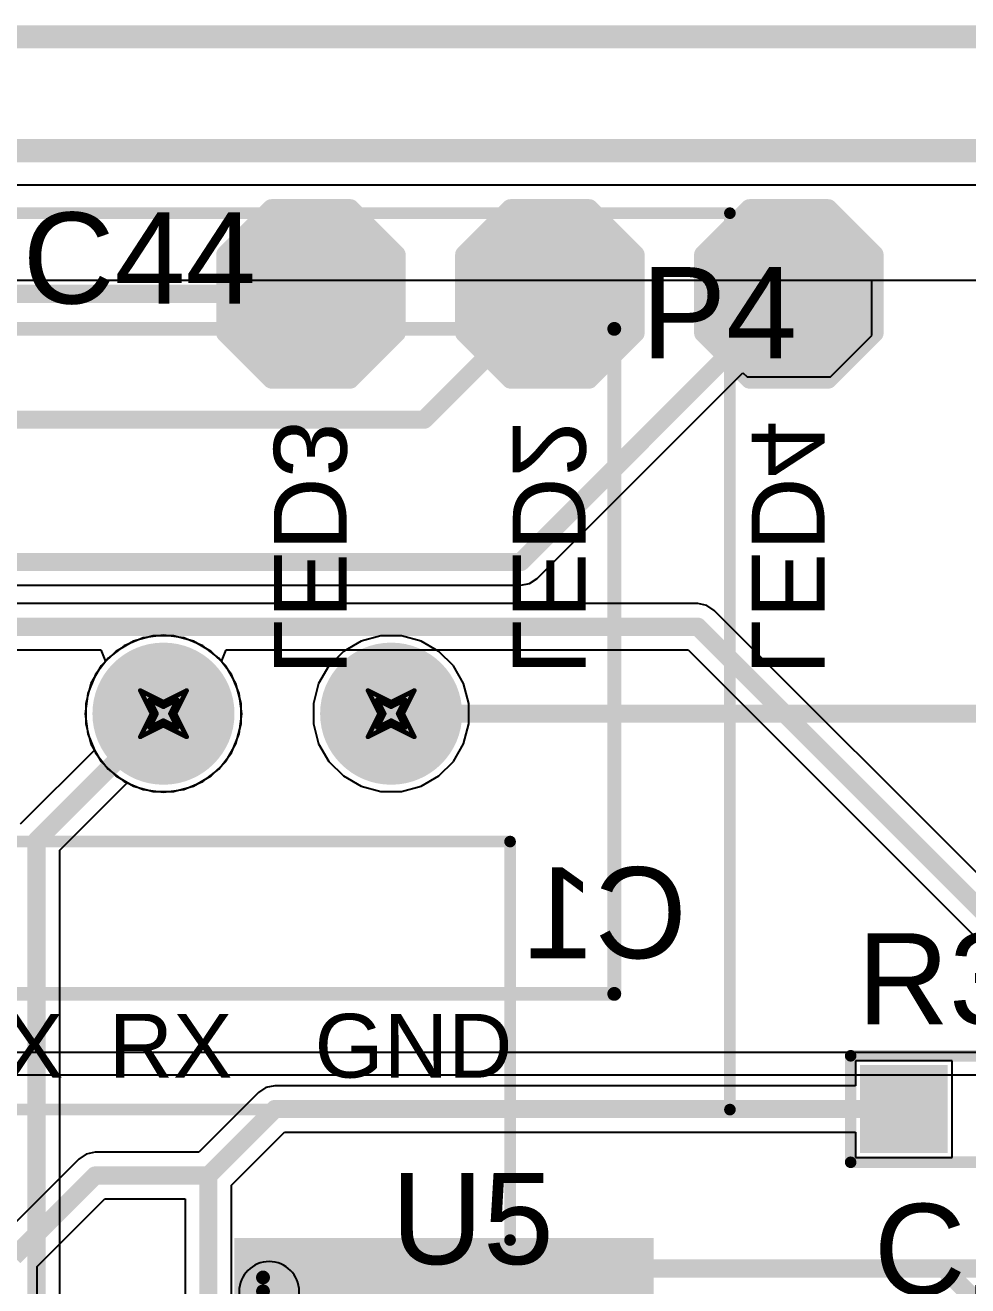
# Model space of a CAD drawing. Header units: inches. Extents: x -3 to 423, y -3 to 110.
# Drawn here: x 39.34 to 49.69, y 66.96 to 80.8 of the extents above; entities that cross this region are included whole.
import ezdxf

# ---------------------------------------------------------------- set-up
doc = ezdxf.new("R2010")
doc.units = ezdxf.units.IN
for name, color, linetype in [('Board Outline', 56, 'Continuous'), ('Bottom Layer', 5, 'Continuous'), ('Bottom Overlay', 54, 'Continuous'), ('Bottom Paste', 16, 'Continuous'), ('Bottom Solder', 6, 'Continuous'), ('Drill Drawing', 1, 'Continuous'), ('Mechanical 1', 6, 'Continuous'), ('Mechanical 13', 56, 'Continuous'), ('Mechanical 15', 56, 'Continuous'), ('Mechanical 3', 76, 'Continuous'), ('Mid Layer', 16, 'Continuous'), ('Mid Layer 2', 76, 'Continuous'), ('Pad Holes', 156, 'Continuous'), ('Top Layer', 1, 'Continuous'), ('Top Overlay', 2, 'Continuous'), ('Top Paste', 8, 'Continuous'), ('Top Solder', 216, 'Continuous')]:
    doc.layers.add(name, color=color, linetype=linetype)
doc.styles.add('Arial', font='', dxfattribs={"height": 0.2})
doc.styles.get('Arial').set_extended_font_data('Arial')

# ---------------------------------------------------------------- blocks, each defined once
blk = doc.blocks.new('T__________B_20')
at = {"layer": 'Bottom Layer'}
blk.add_hatch(color=5, dxfattribs=at).paths.add_polyline_path([(0.381, 0.762), (-0.381, 0.762), (-0.762, 0.381), (-0.762, -0.381), (-0.381, -0.762), (0.381, -0.762), (0.762, -0.381), (0.762, 0.381)])
at = {"layer": 'Bottom Paste'}
blk.add_hatch(color=16, dxfattribs=at).paths.add_polyline_path([(0.381, 0.762), (-0.381, 0.762), (-0.762, 0.381), (-0.762, -0.381), (-0.381, -0.762), (0.381, -0.762), (0.762, -0.381), (0.762, 0.381)])
at = {"layer": 'Bottom Solder'}
blk.add_hatch(color=6, dxfattribs=at).paths.add_polyline_path([(0.432, 0.864), (-0.432, 0.864), (-0.864, 0.432), (-0.864, -0.432), (-0.432, -0.864), (0.432, -0.864), (0.864, -0.432), (0.864, 0.432)])
at = {"layer": 'Bottom Overlay'}
for points in [[(-0.432, 0.94, 0.2, 0.2, 0), (-0.94, 0.432, 0.2, 0.2, 0)], [(-0.432, 0.94, 0.2, 0.2, 0), (0.432, 0.94, 0.2, 0.2, 0)], [(0.432, 0.94, 0.2, 0.2, 0), (0.94, 0.432, 0.2, 0.2, 0)], [(-0.94, 0.432, 0.2, 0.2, 0), (-0.94, -0.432, 0.2, 0.2, 0)], [(0.94, 0.432, 0.2, 0.2, 0), (0.94, -0.432, 0.2, 0.2, 0)], [(-0.94, -0.432, 0.2, 0.2, 0), (-0.432, -0.94, 0.2, 0.2, 0)], [(0.94, -0.432, 0.2, 0.2, 0), (0.432, -0.94, 0.2, 0.2, 0)], [(-0.432, -0.94, 0.2, 0.2, 0), (0.432, -0.94, 0.2, 0.2, 0)]]:
    blk.add_lwpolyline(points, format="xyseb", dxfattribs=at)
for points in [[(-0.482, 0.94, 0.1, 0.1, 1), (-0.382, 0.94, 0.1, 0.1, 1)], [(-0.482, 0.94, 0.1, 0.1, 1), (-0.382, 0.94, 0.1, 0.1, 1)], [(0.382, 0.94, 0.1, 0.1, 1), (0.482, 0.94, 0.1, 0.1, 1)], [(0.382, 0.94, 0.1, 0.1, 1), (0.482, 0.94, 0.1, 0.1, 1)], [(-0.99, 0.432, 0.1, 0.1, 1), (-0.89, 0.432, 0.1, 0.1, 1)], [(-0.99, 0.432, 0.1, 0.1, 1), (-0.89, 0.432, 0.1, 0.1, 1)], [(0.89, 0.432, 0.1, 0.1, 1), (0.99, 0.432, 0.1, 0.1, 1)], [(0.89, 0.432, 0.1, 0.1, 1), (0.99, 0.432, 0.1, 0.1, 1)], [(-0.99, -0.432, 0.1, 0.1, 1), (-0.89, -0.432, 0.1, 0.1, 1)], [(-0.99, -0.432, 0.1, 0.1, 1), (-0.89, -0.432, 0.1, 0.1, 1)], [(0.89, -0.432, 0.1, 0.1, 1), (0.99, -0.432, 0.1, 0.1, 1)], [(0.89, -0.432, 0.1, 0.1, 1), (0.99, -0.432, 0.1, 0.1, 1)], [(-0.482, -0.94, 0.1, 0.1, 1), (-0.382, -0.94, 0.1, 0.1, 1)], [(-0.482, -0.94, 0.1, 0.1, 1), (-0.382, -0.94, 0.1, 0.1, 1)], [(0.382, -0.94, 0.1, 0.1, 1), (0.482, -0.94, 0.1, 0.1, 1)], [(0.382, -0.94, 0.1, 0.1, 1), (0.482, -0.94, 0.1, 0.1, 1)]]:
    blk.add_lwpolyline(points, format="xyseb", close=True, dxfattribs=at)
blk = doc.blocks.new('T__________B_21')
at = {"layer": 'Bottom Layer'}
blk.add_hatch(color=5, dxfattribs=at).paths.add_polyline_path([(0.381, 0.762), (-0.381, 0.762), (-0.762, 0.381), (-0.762, -0.381), (-0.381, -0.762), (0.381, -0.762), (0.762, -0.381), (0.762, 0.381)])
at = {"layer": 'Bottom Paste'}
blk.add_hatch(color=16, dxfattribs=at).paths.add_polyline_path([(0.381, 0.762), (-0.381, 0.762), (-0.762, 0.381), (-0.762, -0.381), (-0.381, -0.762), (0.381, -0.762), (0.762, -0.381), (0.762, 0.381)])
at = {"layer": 'Bottom Solder'}
blk.add_hatch(color=6, dxfattribs=at).paths.add_polyline_path([(0.432, 0.864), (-0.432, 0.864), (-0.864, 0.432), (-0.864, -0.432), (-0.432, -0.864), (0.432, -0.864), (0.864, -0.432), (0.864, 0.432)])
at = {"layer": 'Bottom Overlay'}
for points in [[(-0.432, 0.94, 0.2, 0.2, 0), (-0.94, 0.432, 0.2, 0.2, 0)], [(-0.432, 0.94, 0.2, 0.2, 0), (0.432, 0.94, 0.2, 0.2, 0)], [(0.432, 0.94, 0.2, 0.2, 0), (0.94, 0.432, 0.2, 0.2, 0)], [(-0.94, 0.432, 0.2, 0.2, 0), (-0.94, -0.432, 0.2, 0.2, 0)], [(0.94, 0.432, 0.2, 0.2, 0), (0.94, -0.432, 0.2, 0.2, 0)], [(-0.94, -0.432, 0.2, 0.2, 0), (-0.432, -0.94, 0.2, 0.2, 0)], [(0.94, -0.432, 0.2, 0.2, 0), (0.432, -0.94, 0.2, 0.2, 0)], [(-0.432, -0.94, 0.2, 0.2, 0), (0.432, -0.94, 0.2, 0.2, 0)]]:
    blk.add_lwpolyline(points, format="xyseb", dxfattribs=at)
for points in [[(-0.482, 0.94, 0.1, 0.1, 1), (-0.382, 0.94, 0.1, 0.1, 1)], [(-0.482, 0.94, 0.1, 0.1, 1), (-0.382, 0.94, 0.1, 0.1, 1)], [(0.382, 0.94, 0.1, 0.1, 1), (0.482, 0.94, 0.1, 0.1, 1)], [(0.382, 0.94, 0.1, 0.1, 1), (0.482, 0.94, 0.1, 0.1, 1)], [(-0.99, 0.432, 0.1, 0.1, 1), (-0.89, 0.432, 0.1, 0.1, 1)], [(-0.99, 0.432, 0.1, 0.1, 1), (-0.89, 0.432, 0.1, 0.1, 1)], [(0.89, 0.432, 0.1, 0.1, 1), (0.99, 0.432, 0.1, 0.1, 1)], [(0.89, 0.432, 0.1, 0.1, 1), (0.99, 0.432, 0.1, 0.1, 1)], [(-0.99, -0.432, 0.1, 0.1, 1), (-0.89, -0.432, 0.1, 0.1, 1)], [(-0.99, -0.432, 0.1, 0.1, 1), (-0.89, -0.432, 0.1, 0.1, 1)], [(0.89, -0.432, 0.1, 0.1, 1), (0.99, -0.432, 0.1, 0.1, 1)], [(0.89, -0.432, 0.1, 0.1, 1), (0.99, -0.432, 0.1, 0.1, 1)], [(-0.482, -0.94, 0.1, 0.1, 1), (-0.382, -0.94, 0.1, 0.1, 1)], [(-0.482, -0.94, 0.1, 0.1, 1), (-0.382, -0.94, 0.1, 0.1, 1)], [(0.382, -0.94, 0.1, 0.1, 1), (0.482, -0.94, 0.1, 0.1, 1)], [(0.382, -0.94, 0.1, 0.1, 1), (0.482, -0.94, 0.1, 0.1, 1)]]:
    blk.add_lwpolyline(points, format="xyseb", close=True, dxfattribs=at)
blk = doc.blocks.new('T__________B_22')
at = {"layer": 'Bottom Layer'}
blk.add_hatch(color=5, dxfattribs=at).paths.add_polyline_path([(0.381, 0.762), (-0.381, 0.762), (-0.762, 0.381), (-0.762, -0.381), (-0.381, -0.762), (0.381, -0.762), (0.762, -0.381), (0.762, 0.381)])
at = {"layer": 'Bottom Paste'}
blk.add_hatch(color=16, dxfattribs=at).paths.add_polyline_path([(0.381, 0.762), (-0.381, 0.762), (-0.762, 0.381), (-0.762, -0.381), (-0.381, -0.762), (0.381, -0.762), (0.762, -0.381), (0.762, 0.381)])
at = {"layer": 'Bottom Solder'}
blk.add_hatch(color=6, dxfattribs=at).paths.add_polyline_path([(0.432, 0.864), (-0.432, 0.864), (-0.864, 0.432), (-0.864, -0.432), (-0.432, -0.864), (0.432, -0.864), (0.864, -0.432), (0.864, 0.432)])
at = {"layer": 'Bottom Overlay'}
for points in [[(-0.432, 0.94, 0.2, 0.2, 0), (-0.94, 0.432, 0.2, 0.2, 0)], [(-0.432, 0.94, 0.2, 0.2, 0), (0.432, 0.94, 0.2, 0.2, 0)], [(0.432, 0.94, 0.2, 0.2, 0), (0.94, 0.432, 0.2, 0.2, 0)], [(-0.94, 0.432, 0.2, 0.2, 0), (-0.94, -0.432, 0.2, 0.2, 0)], [(0.94, 0.432, 0.2, 0.2, 0), (0.94, -0.432, 0.2, 0.2, 0)], [(-0.94, -0.432, 0.2, 0.2, 0), (-0.432, -0.94, 0.2, 0.2, 0)], [(0.94, -0.432, 0.2, 0.2, 0), (0.432, -0.94, 0.2, 0.2, 0)], [(-0.432, -0.94, 0.2, 0.2, 0), (0.432, -0.94, 0.2, 0.2, 0)]]:
    blk.add_lwpolyline(points, format="xyseb", dxfattribs=at)
for points in [[(-0.482, 0.94, 0.1, 0.1, 1), (-0.382, 0.94, 0.1, 0.1, 1)], [(-0.482, 0.94, 0.1, 0.1, 1), (-0.382, 0.94, 0.1, 0.1, 1)], [(0.382, 0.94, 0.1, 0.1, 1), (0.482, 0.94, 0.1, 0.1, 1)], [(0.382, 0.94, 0.1, 0.1, 1), (0.482, 0.94, 0.1, 0.1, 1)], [(-0.99, 0.432, 0.1, 0.1, 1), (-0.89, 0.432, 0.1, 0.1, 1)], [(-0.99, 0.432, 0.1, 0.1, 1), (-0.89, 0.432, 0.1, 0.1, 1)], [(0.89, 0.432, 0.1, 0.1, 1), (0.99, 0.432, 0.1, 0.1, 1)], [(0.89, 0.432, 0.1, 0.1, 1), (0.99, 0.432, 0.1, 0.1, 1)], [(-0.99, -0.432, 0.1, 0.1, 1), (-0.89, -0.432, 0.1, 0.1, 1)], [(-0.99, -0.432, 0.1, 0.1, 1), (-0.89, -0.432, 0.1, 0.1, 1)], [(0.89, -0.432, 0.1, 0.1, 1), (0.99, -0.432, 0.1, 0.1, 1)], [(0.89, -0.432, 0.1, 0.1, 1), (0.99, -0.432, 0.1, 0.1, 1)], [(-0.482, -0.94, 0.1, 0.1, 1), (-0.382, -0.94, 0.1, 0.1, 1)], [(-0.482, -0.94, 0.1, 0.1, 1), (-0.382, -0.94, 0.1, 0.1, 1)], [(0.382, -0.94, 0.1, 0.1, 1), (0.482, -0.94, 0.1, 0.1, 1)], [(0.382, -0.94, 0.1, 0.1, 1), (0.482, -0.94, 0.1, 0.1, 1)]]:
    blk.add_lwpolyline(points, format="xyseb", close=True, dxfattribs=at)
blk = doc.blocks.new('50SVPF68M_B_43')
at = {"layer": 'Bottom Layer'}
for points in [[(-6.75, 0.825), (-2.25, 0.825), (-2.25, -0.825), (-6.75, -0.825)], [(2.25, 0.825), (6.75, 0.825), (6.75, -0.825), (2.25, -0.825)]]:
    blk.add_hatch(color=5, dxfattribs=at).paths.add_polyline_path(points)
at = {"layer": 'Bottom Paste'}
for points in [[(-6.75, 0.825), (-2.25, 0.825), (-2.25, -0.825), (-6.75, -0.825)], [(2.25, 0.825), (6.75, 0.825), (6.75, -0.825), (2.25, -0.825)]]:
    blk.add_hatch(color=16, dxfattribs=at).paths.add_polyline_path(points)
at = {"layer": 'Bottom Solder'}
for points in [[(-6.801, 0.876), (-2.199, 0.876), (-2.199, -0.876), (-6.801, -0.876)], [(2.199, 0.876), (6.801, 0.876), (6.801, -0.876), (2.199, -0.876)]]:
    blk.add_hatch(color=6, dxfattribs=at).paths.add_polyline_path(points)
at = {"layer": 'Bottom Overlay'}
for points in [[(-5.226, 3.09, 0.127, 0.127, 0), (-3.09, 5.226, 0.127, 0.127, 0)], [(-3.09, 5.226, 0.127, 0.127, 0), (5.226, 5.226, 0.127, 0.127, 0)], [(5.226, 0.852, 0.127, 0.127, 0), (5.226, 5.226, 0.127, 0.127, 0)], [(-5.226, 1.016, 0.127, 0.127, 0), (-5.226, 3.09, 0.127, 0.127, 0)], [(5.226, -5.226, 0.127, 0.127, 0), (5.226, -0.852, 0.127, 0.127, 0)], [(-5.745, -1.549, 0.127, 0.127, 0), (-5.745, -1.016, 0.127, 0.127, 0)], [(-5.226, -3.09, 0.127, 0.127, 0), (-5.226, -1.041, 0.127, 0.127, 0)], [(-5.973, -1.27, 0.127, 0.127, 0), (-5.516, -1.27, 0.127, 0.127, 0)], [(-5.226, -3.09, 0.127, 0.127, 0), (-3.09, -5.226, 0.127, 0.127, 0)], [(-3.09, -5.226, 0.127, 0.127, 0), (5.226, -5.226, 0.127, 0.127, 0)]]:
    blk.add_lwpolyline(points, format="xyseb", dxfattribs=at)
for points in [[(-3.122, 5.226, 0.0635, 0.0635, 1), (-3.058, 5.226, 0.0635, 0.0635, 1)], [(-3.122, 5.226, 0.0635, 0.0635, 1), (-3.058, 5.226, 0.0635, 0.0635, 1)], [(5.194, 5.226, 0.0635, 0.0635, 1), (5.258, 5.226, 0.0635, 0.0635, 1)], [(5.194, 5.226, 0.0635, 0.0635, 1), (5.258, 5.226, 0.0635, 0.0635, 1)], [(-5.258, 3.09, 0.0635, 0.0635, 1), (-5.194, 3.09, 0.0635, 0.0635, 1)], [(-5.258, 3.09, 0.0635, 0.0635, 1), (-5.194, 3.09, 0.0635, 0.0635, 1)], [(-5.258, 1.016, 0.0635, 0.0635, 1), (-5.194, 1.016, 0.0635, 0.0635, 1)], [(5.194, 0.852, 0.0635, 0.0635, 1), (5.258, 0.852, 0.0635, 0.0635, 1)], [(5.194, -0.852, 0.0635, 0.0635, 1), (5.258, -0.852, 0.0635, 0.0635, 1)], [(-5.776, -1.016, 0.0635, 0.0635, 1), (-5.713, -1.016, 0.0635, 0.0635, 1)], [(-5.258, -1.041, 0.0635, 0.0635, 1), (-5.194, -1.041, 0.0635, 0.0635, 1)], [(-6.005, -1.27, 0.0635, 0.0635, 1), (-5.941, -1.27, 0.0635, 0.0635, 1)], [(-5.548, -1.27, 0.0635, 0.0635, 1), (-5.484, -1.27, 0.0635, 0.0635, 1)], [(-5.776, -1.549, 0.0635, 0.0635, 1), (-5.713, -1.549, 0.0635, 0.0635, 1)], [(-5.258, -3.09, 0.0635, 0.0635, 1), (-5.194, -3.09, 0.0635, 0.0635, 1)], [(-5.258, -3.09, 0.0635, 0.0635, 1), (-5.194, -3.09, 0.0635, 0.0635, 1)], [(-3.122, -5.226, 0.0635, 0.0635, 1), (-3.058, -5.226, 0.0635, 0.0635, 1)], [(-3.122, -5.226, 0.0635, 0.0635, 1), (-3.058, -5.226, 0.0635, 0.0635, 1)], [(5.194, -5.226, 0.0635, 0.0635, 1), (5.258, -5.226, 0.0635, 0.0635, 1)], [(5.194, -5.226, 0.0635, 0.0635, 1), (5.258, -5.226, 0.0635, 0.0635, 1)]]:
    blk.add_lwpolyline(points, format="xyseb", close=True, dxfattribs=at)
blk = doc.blocks.new('CON_2078430004_MOL_44')
at = {"layer": 'Bottom Layer'}
h = blk.add_hatch(color=5, dxfattribs=at)
edge = h.paths.add_edge_path()
edge.add_arc((1.6, 1.6), 0.6, 0, 360)
h = blk.add_hatch(color=5, dxfattribs=at)
edge = h.paths.add_edge_path()
edge.add_arc((-7.5, 0), 0.704, 0, 360)
h = blk.add_hatch(color=5, dxfattribs=at)
edge = h.paths.add_edge_path()
edge.add_arc((-5, 0), 0.704, 0, 360)
h = blk.add_hatch(color=5, dxfattribs=at)
edge = h.paths.add_edge_path()
edge.add_arc((-2.5, 0), 0.704, 0, 360)
blk.add_hatch(color=5, dxfattribs=at).paths.add_polyline_path([(-0.704, 0.704), (0.704, 0.704), (0.704, -0.704), (-0.704, -0.704)])
at = {"layer": 'Bottom Solder'}
h = blk.add_hatch(color=6, dxfattribs=at)
edge = h.paths.add_edge_path()
edge.add_arc((1.6, 1.6), 0.676, 0, 360)
h = blk.add_hatch(color=6, dxfattribs=at)
edge = h.paths.add_edge_path()
edge.add_arc((-7.5, 0), 0.78, 0, 360)
h = blk.add_hatch(color=6, dxfattribs=at)
edge = h.paths.add_edge_path()
edge.add_arc((-5, 0), 0.78, 0, 360)
h = blk.add_hatch(color=6, dxfattribs=at)
edge = h.paths.add_edge_path()
edge.add_arc((-2.5, 0), 0.78, 0, 360)
blk.add_hatch(color=6, dxfattribs=at).paths.add_polyline_path([(-0.78, 0.78), (0.78, 0.78), (0.78, -0.78), (-0.78, -0.78)])
at = {"layer": 'Mid Layer'}
h = blk.add_hatch(color=16, dxfattribs=at)
edge = h.paths.add_edge_path()
edge.add_arc((1.6, 1.6), 0.6, 0, 360)
h = blk.add_hatch(color=16, dxfattribs=at)
edge = h.paths.add_edge_path()
edge.add_arc((-7.5, 0), 0.704, 0, 360)
h = blk.add_hatch(color=16, dxfattribs=at)
edge = h.paths.add_edge_path()
edge.add_arc((-5, 0), 0.704, 0, 360)
h = blk.add_hatch(color=16, dxfattribs=at)
edge = h.paths.add_edge_path()
edge.add_arc((-2.5, 0), 0.704, 0, 360)
blk.add_hatch(color=16, dxfattribs=at).paths.add_polyline_path([(-0.704, 0.704), (0.704, 0.704), (0.704, -0.704), (-0.704, -0.704)])
at = {"layer": 'Mid Layer 2'}
h = blk.add_hatch(color=76, dxfattribs=at)
edge = h.paths.add_edge_path()
edge.add_arc((1.6, 1.6), 0.6, 0, 360)
h = blk.add_hatch(color=76, dxfattribs=at)
edge = h.paths.add_edge_path()
edge.add_arc((-7.5, 0), 0.704, 0, 360)
h = blk.add_hatch(color=76, dxfattribs=at)
edge = h.paths.add_edge_path()
edge.add_arc((-5, 0), 0.704, 0, 360)
h = blk.add_hatch(color=76, dxfattribs=at)
edge = h.paths.add_edge_path()
edge.add_arc((-2.5, 0), 0.704, 0, 360)
blk.add_hatch(color=76, dxfattribs=at).paths.add_polyline_path([(-0.704, 0.704), (0.704, 0.704), (0.704, -0.704), (-0.704, -0.704)])
at = {"layer": 'Pad Holes'}
h = blk.add_hatch(color=7, dxfattribs=at)
edge = h.paths.add_edge_path()
edge.add_arc((1.6, 1.6), 0.597, 0, 360)
h = blk.add_hatch(color=7, dxfattribs=at)
edge = h.paths.add_edge_path()
edge.add_arc((-7.5, 0), 0.445, 0, 360)
h = blk.add_hatch(color=7, dxfattribs=at)
edge = h.paths.add_edge_path()
edge.add_arc((-5, 0), 0.445, 0, 360)
h = blk.add_hatch(color=7, dxfattribs=at)
edge = h.paths.add_edge_path()
edge.add_arc((-2.5, 0), 0.445, 0, 360)
h = blk.add_hatch(color=7, dxfattribs=at)
edge = h.paths.add_edge_path()
edge.add_arc((0, 0), 0.445, 0, 360)
at = {"layer": 'Top Layer'}
h = blk.add_hatch(color=1, dxfattribs=at)
edge = h.paths.add_edge_path()
edge.add_arc((1.6, 1.6), 0.6, 0, 360)
h = blk.add_hatch(color=1, dxfattribs=at)
edge = h.paths.add_edge_path()
edge.add_arc((-7.5, 0), 0.704, 0, 360)
h = blk.add_hatch(color=1, dxfattribs=at)
edge = h.paths.add_edge_path()
edge.add_arc((-5, 0), 0.704, 0, 360)
h = blk.add_hatch(color=1, dxfattribs=at)
edge = h.paths.add_edge_path()
edge.add_arc((-2.5, 0), 0.704, 0, 360)
blk.add_hatch(color=1, dxfattribs=at).paths.add_polyline_path([(-0.704, 0.704), (0.704, 0.704), (0.704, -0.704), (-0.704, -0.704)])
at = {"layer": 'Top Solder'}
h = blk.add_hatch(color=216, dxfattribs=at)
edge = h.paths.add_edge_path()
edge.add_arc((1.6, 1.6), 0.676, 0, 360)
h = blk.add_hatch(color=216, dxfattribs=at)
edge = h.paths.add_edge_path()
edge.add_arc((-7.5, 0), 0.78, 0, 360)
h = blk.add_hatch(color=216, dxfattribs=at)
edge = h.paths.add_edge_path()
edge.add_arc((-5, 0), 0.78, 0, 360)
h = blk.add_hatch(color=216, dxfattribs=at)
edge = h.paths.add_edge_path()
edge.add_arc((-2.5, 0), 0.78, 0, 360)
blk.add_hatch(color=216, dxfattribs=at).paths.add_polyline_path([(-0.78, 0.78), (0.78, 0.78), (0.78, -0.78), (-0.78, -0.78)])
at = {"layer": 'Mechanical 13'}
for points in [[(-9.95, 3.076, 0.127, 0.127, 0), (-9.95, -4.224, 0.127, 0.127, 0)], [(2.45, 3.076, 0.127, 0.127, 0), (-9.95, 3.076, 0.127, 0.127, 0)], [(2.45, -4.224, 0.127, 0.127, 0), (2.45, 3.076, 0.127, 0.127, 0)], [(4.228, 0.635, 0.127, 0.127, 0), (2.704, 0, 0.127, 0.127, 0)], [(4.228, 0.635, 0.127, 0.127, 0), (4.228, -0.635, 0.127, 0.127, 0)], [(4.228, -0.635, 0.127, 0.127, 0), (2.704, 0, 0.127, 0.127, 0)], [(2.45, -4.224, 0.127, 0.127, 0), (-9.95, -4.224, 0.127, 0.127, 0)]]:
    blk.add_lwpolyline(points, format="xyseb", dxfattribs=at)
for points in [[(-9.982, 3.076, 0.0635, 0.0635, 1), (-9.918, 3.076, 0.0635, 0.0635, 1)], [(-9.982, 3.076, 0.0635, 0.0635, 1), (-9.918, 3.076, 0.0635, 0.0635, 1)], [(2.418, 3.076, 0.0635, 0.0635, 1), (2.482, 3.076, 0.0635, 0.0635, 1)], [(2.418, 3.076, 0.0635, 0.0635, 1), (2.482, 3.076, 0.0635, 0.0635, 1)], [(4.196, 0.635, 0.0635, 0.0635, 1), (4.26, 0.635, 0.0635, 0.0635, 1)], [(4.196, 0.635, 0.0635, 0.0635, 1), (4.26, 0.635, 0.0635, 0.0635, 1)], [(2.672, 0, 0.0635, 0.0635, 1), (2.736, 0, 0.0635, 0.0635, 1)], [(2.672, 0, 0.0635, 0.0635, 1), (2.736, 0, 0.0635, 0.0635, 1)], [(4.196, -0.635, 0.0635, 0.0635, 1), (4.26, -0.635, 0.0635, 0.0635, 1)], [(4.196, -0.635, 0.0635, 0.0635, 1), (4.26, -0.635, 0.0635, 0.0635, 1)], [(-9.982, -4.224, 0.0635, 0.0635, 1), (-9.918, -4.224, 0.0635, 0.0635, 1)], [(-9.982, -4.224, 0.0635, 0.0635, 1), (-9.918, -4.224, 0.0635, 0.0635, 1)], [(2.418, -4.224, 0.0635, 0.0635, 1), (2.482, -4.224, 0.0635, 0.0635, 1)], [(2.418, -4.224, 0.0635, 0.0635, 1), (2.482, -4.224, 0.0635, 0.0635, 1)]]:
    blk.add_lwpolyline(points, format="xyseb", close=True, dxfattribs=at)
at = {"layer": 'Mechanical 15'}
for points in [[(3.72, 4.346, 0.127, 0.127, 0), (-11.22, 4.346, 0.127, 0.127, 0)], [(-11.22, 4.346, 0.127, 0.127, 0), (-11.22, -5.494, 0.127, 0.127, 0)], [(3.72, 4.346, 0.127, 0.127, 0), (3.72, -5.494, 0.127, 0.127, 0)], [(3.72, -5.494, 0.127, 0.127, 0), (-11.22, -5.494, 0.127, 0.127, 0)]]:
    blk.add_lwpolyline(points, format="xyseb", dxfattribs=at)
for points in [[(-11.252, 4.346, 0.0635, 0.0635, 1), (-11.188, 4.346, 0.0635, 0.0635, 1)], [(-11.252, 4.346, 0.0635, 0.0635, 1), (-11.188, 4.346, 0.0635, 0.0635, 1)], [(3.688, 4.346, 0.0635, 0.0635, 1), (3.752, 4.346, 0.0635, 0.0635, 1)], [(3.688, 4.346, 0.0635, 0.0635, 1), (3.752, 4.346, 0.0635, 0.0635, 1)], [(-11.252, -5.494, 0.0635, 0.0635, 1), (-11.188, -5.494, 0.0635, 0.0635, 1)], [(-11.252, -5.494, 0.0635, 0.0635, 1), (-11.188, -5.494, 0.0635, 0.0635, 1)], [(3.688, -5.494, 0.0635, 0.0635, 1), (3.752, -5.494, 0.0635, 0.0635, 1)], [(3.688, -5.494, 0.0635, 0.0635, 1), (3.752, -5.494, 0.0635, 0.0635, 1)]]:
    blk.add_lwpolyline(points, format="xyseb", close=True, dxfattribs=at)
at = {"layer": 'Top Overlay'}
for points in [[(-9.95, 3.076, 0.152, 0.152, 0), (-9.95, -4.224, 0.152, 0.152, 0)], [(2.45, 3.076, 0.152, 0.152, 0), (-9.95, 3.076, 0.152, 0.152, 0)], [(2.45, 1.952, 0.152, 0.152, 0), (2.45, 3.076, 0.152, 0.152, 0)], [(2.45, -4.224, 0.152, 0.152, 0), (2.45, 1.248, 0.152, 0.152, 0)], [(4.228, 0.635, 0.152, 0.152, 0), (2.704, 0, 0.152, 0.152, 0)], [(4.228, 0.635, 0.152, 0.152, 0), (4.228, -0.635, 0.152, 0.152, 0)], [(4.228, -0.635, 0.152, 0.152, 0), (2.704, 0, 0.152, 0.152, 0)], [(2.45, -4.224, 0.152, 0.152, 0), (-9.95, -4.224, 0.152, 0.152, 0)]]:
    blk.add_lwpolyline(points, format="xyseb", dxfattribs=at)
for points in [[(-9.988, 3.076, 0.0762, 0.0762, 1), (-9.912, 3.076, 0.0762, 0.0762, 1)], [(-9.988, 3.076, 0.0762, 0.0762, 1), (-9.912, 3.076, 0.0762, 0.0762, 1)], [(2.412, 3.076, 0.0762, 0.0762, 1), (2.488, 3.076, 0.0762, 0.0762, 1)], [(2.412, 3.076, 0.0762, 0.0762, 1), (2.488, 3.076, 0.0762, 0.0762, 1)], [(2.412, 1.952, 0.0762, 0.0762, 1), (2.488, 1.952, 0.0762, 0.0762, 1)], [(2.412, 1.248, 0.0762, 0.0762, 1), (2.488, 1.248, 0.0762, 0.0762, 1)], [(4.19, 0.635, 0.0762, 0.0762, 1), (4.266, 0.635, 0.0762, 0.0762, 1)], [(4.19, 0.635, 0.0762, 0.0762, 1), (4.266, 0.635, 0.0762, 0.0762, 1)], [(2.666, 0, 0.0762, 0.0762, 1), (2.742, 0, 0.0762, 0.0762, 1)], [(2.666, 0, 0.0762, 0.0762, 1), (2.742, 0, 0.0762, 0.0762, 1)], [(4.19, -0.635, 0.0762, 0.0762, 1), (4.266, -0.635, 0.0762, 0.0762, 1)], [(4.19, -0.635, 0.0762, 0.0762, 1), (4.266, -0.635, 0.0762, 0.0762, 1)], [(-9.988, -4.224, 0.0762, 0.0762, 1), (-9.912, -4.224, 0.0762, 0.0762, 1)], [(-9.988, -4.224, 0.0762, 0.0762, 1), (-9.912, -4.224, 0.0762, 0.0762, 1)], [(2.412, -4.224, 0.0762, 0.0762, 1), (2.488, -4.224, 0.0762, 0.0762, 1)], [(2.412, -4.224, 0.0762, 0.0762, 1), (2.488, -4.224, 0.0762, 0.0762, 1)]]:
    blk.add_lwpolyline(points, format="xyseb", close=True, dxfattribs=at)
blk = doc.blocks.new('0603C_TBD_55')
at = {"layer": 'Top Layer'}
for points in [[(-0.381, 0.381), (0.381, 0.381), (0.381, -0.381), (-0.381, -0.381)], [(1.016, 0.381), (1.778, 0.381), (1.778, -0.381), (1.016, -0.381)]]:
    blk.add_hatch(color=1, dxfattribs=at).paths.add_polyline_path(points)
at = {"layer": 'Top Paste'}
for points in [[(-0.381, 0.381), (0.381, 0.381), (0.381, -0.381), (-0.381, -0.381)], [(1.016, 0.381), (1.778, 0.381), (1.778, -0.381), (1.016, -0.381)]]:
    blk.add_hatch(color=8, dxfattribs=at).paths.add_polyline_path(points)
at = {"layer": 'Top Solder'}
for points in [[(-0.4826, 0.4826), (0.4826, 0.4826), (0.4826, -0.4826), (-0.4826, -0.4826)], [(0.9144, 0.4826), (1.8796, 0.4826), (1.8796, -0.4826), (0.9144, -0.4826)]]:
    blk.add_hatch(color=216, dxfattribs=at).paths.add_polyline_path(points)
at = {"layer": 'Top Overlay'}
for points in [[(-0.5842, 0.5842, 0.127, 0.127, 0), (-0.5842, -0.5842, 0.127, 0.127, 0)], [(1.9812, 0.5842, 0.127, 0.127, 0), (-0.5842, 0.5842, 0.127, 0.127, 0)], [(1.9812, 0.5842, 0.127, 0.127, 0), (1.9812, -0.5842, 0.127, 0.127, 0)], [(1.9812, -0.5842, 0.127, 0.127, 0), (-0.5842, -0.5842, 0.127, 0.127, 0)]]:
    blk.add_lwpolyline(points, format="xyseb", dxfattribs=at)
for points in [[(-0.61595, 0.5842, 0.0635, 0.0635, 1), (-0.55245, 0.5842, 0.0635, 0.0635, 1)], [(-0.61595, 0.5842, 0.0635, 0.0635, 1), (-0.55245, 0.5842, 0.0635, 0.0635, 1)], [(1.94945, 0.5842, 0.0635, 0.0635, 1), (2.01295, 0.5842, 0.0635, 0.0635, 1)], [(1.94945, 0.5842, 0.0635, 0.0635, 1), (2.01295, 0.5842, 0.0635, 0.0635, 1)], [(-0.61595, -0.5842, 0.0635, 0.0635, 1), (-0.55245, -0.5842, 0.0635, 0.0635, 1)], [(-0.61595, -0.5842, 0.0635, 0.0635, 1), (-0.55245, -0.5842, 0.0635, 0.0635, 1)], [(1.94945, -0.5842, 0.0635, 0.0635, 1), (2.01295, -0.5842, 0.0635, 0.0635, 1)], [(1.94945, -0.5842, 0.0635, 0.0635, 1), (2.01295, -0.5842, 0.0635, 0.0635, 1)]]:
    blk.add_lwpolyline(points, format="xyseb", close=True, dxfattribs=at)
blk = doc.blocks.new('SOIC8_1_27_5X4MM_56')
at = {"layer": 'Top Layer'}
for points in [[(-2.205, 2), (-2.205, 3.4), (-1.605, 3.4), (-1.605, 2)], [(-0.935, 2), (-0.935, 3.4), (-0.335, 3.4), (-0.335, 2)], [(0.335, 2), (0.335, 3.4), (0.935, 3.4), (0.935, 2)], [(1.605, 2), (1.605, 3.4), (2.205, 3.4), (2.205, 2)], [(-2.205, -3.4), (-2.205, -2), (-1.605, -2), (-1.605, -3.4)], [(-0.935, -3.4), (-0.935, -2), (-0.335, -2), (-0.335, -3.4)], [(0.335, -3.4), (0.335, -2), (0.935, -2), (0.935, -3.4)], [(1.605, -3.4), (1.605, -2), (2.205, -2), (2.205, -3.4)]]:
    blk.add_hatch(color=1, dxfattribs=at).paths.add_polyline_path(points)
at = {"layer": 'Top Paste'}
for points in [[(-2.205, 2), (-2.205, 3.4), (-1.605, 3.4), (-1.605, 2)], [(-0.935, 2), (-0.935, 3.4), (-0.335, 3.4), (-0.335, 2)], [(0.335, 2), (0.335, 3.4), (0.935, 3.4), (0.935, 2)], [(1.605, 2), (1.605, 3.4), (2.205, 3.4), (2.205, 2)], [(-2.205, -3.4), (-2.205, -2), (-1.605, -2), (-1.605, -3.4)], [(-0.935, -3.4), (-0.935, -2), (-0.335, -2), (-0.335, -3.4)], [(0.335, -3.4), (0.335, -2), (0.935, -2), (0.935, -3.4)], [(1.605, -3.4), (1.605, -2), (2.205, -2), (2.205, -3.4)]]:
    blk.add_hatch(color=8, dxfattribs=at).paths.add_polyline_path(points)
at = {"layer": 'Top Solder'}
for points in [[(-2.307, 1.898), (-2.307, 3.502), (-1.503, 3.502), (-1.503, 1.898)], [(-1.037, 1.898), (-1.037, 3.502), (-0.233, 3.502), (-0.233, 1.898)], [(0.233, 1.898), (0.233, 3.502), (1.037, 3.502), (1.037, 1.898)], [(1.503, 1.898), (1.503, 3.502), (2.307, 3.502), (2.307, 1.898)], [(-2.307, -3.502), (-2.307, -1.898), (-1.503, -1.898), (-1.503, -3.502)], [(-1.037, -3.502), (-1.037, -1.898), (-0.233, -1.898), (-0.233, -3.502)], [(0.233, -3.502), (0.233, -1.898), (1.037, -1.898), (1.037, -3.502)], [(1.503, -3.502), (1.503, -1.898), (2.307, -1.898), (2.307, -3.502)]]:
    blk.add_hatch(color=216, dxfattribs=at).paths.add_polyline_path(points)
at = {"layer": 'Mechanical 15'}
for p, q in [((-2.545, -2.036), (-2.545, 2.032)), ((-2.545, 2.032), (2.54, 2.032)), ((2.54, 2.032), (2.54, -2.036)), ((2.54, -2.036), (-2.545, -2.036))]:
    blk.add_line(p, q, dxfattribs=at)
at = {"layer": 'Top Overlay'}
for points in [[(-2.5, -1.269, 0.127, 0.127, 0), (-2.5, 2, 0.127, 0.127, 0)], [(-2.3, 2, 0.127, 0.127, 0), (-2.5, 2, 0.127, 0.127, 0)], [(-1.769, -2, 0.127, 0.127, 0), (-2.5, -1.269, 0.127, 0.127, 0)]]:
    blk.add_lwpolyline(points, format="xyseb", dxfattribs=at)
for points, format in [([(-2.532, 2, 0.0635, 0.0635, 1), (-2.468, 2, 0.0635, 0.0635, 1)], "xyseb"), ([(-2.532, 2, 0.0635, 0.0635, 1), (-2.468, 2, 0.0635, 0.0635, 1)], "xyseb"), ([(-2.332, 2, 0.0635, 0.0635, 1), (-2.268, 2, 0.0635, 0.0635, 1)], "xyseb"), ([(-2.532, -1.269, 0.0635, 0.0635, 1), (-2.468, -1.269, 0.0635, 0.0635, 1)], "xyseb"), ([(-2.532, -1.269, 0.0635, 0.0635, 1), (-2.468, -1.269, 0.0635, 0.0635, 1)], "xyseb"), ([(-2.591, -2.032, 1), (-3.251, -2.032, 1)], "xyb"), ([(-1.801, -2, 0.0635, 0.0635, 1), (-1.737, -2, 0.0635, 0.0635, 1)], "xyseb"), ([(-3.251, -2.032, 1), (-3.251, -2.032, 1)], "xyb"), ([(-2.924, -2.1, 0.152, 0.152, 1), (-3.076, -2.1, 0.152, 0.152, 1)], "xyseb"), ([(-3.114, -2.1, 0.0762, 0.0762, 1), (-3.038, -2.1, 0.0762, 0.0762, 1)], "xyseb"), ([(-2.962, -2.1, 0.0762, 0.0762, 1), (-2.886, -2.1, 0.0762, 0.0762, 1)], "xyseb"), ([(-2.591, -2.032, 1), (-2.591, -2.032, 1)], "xyb")]:
    blk.add_lwpolyline(points, format=format, close=True, dxfattribs=at)

msp = doc.modelspace()

# ---------------------------------------------------------------- linework, layer by layer
at = {"layer": 'Board Outline'}
msp.add_lwpolyline([(0.02, 79.42, 0.254, 0.254, 0), (64.06, 79.42, 0.254, 0.254, 0)], format="xyseb", dxfattribs=at)
at = {"layer": 'Bottom Layer'}
for p, q in [((48.639, 77.392), (48.639, 78)), ((48.639, 78), (52.687, 78)), ((48.183, 76.936), (48.639, 77.392)), ((44.964, 74.724), (47.223, 76.983)), ((47.223, 76.983), (47.271, 76.936)), ((47.271, 76.936), (48.183, 76.936)), ((44.881, 74.669), (44.964, 74.724)), ((32.239, 74.65), (44.784, 74.65)), ((44.784, 74.65), (44.881, 74.669)), ((46.727, 74.449), (36.814, 74.449)), ((46.825, 74.429), (46.727, 74.449)), ((46.908, 74.374), (46.825, 74.429)), ((51.897, 69.385), (46.908, 74.374)), ((39.048, 73.939), (40.172, 73.939)), ((40.172, 73.939), (40.223, 73.812)), ((41.497, 73.812), (41.548, 73.939)), ((41.548, 73.939), (46.622, 73.939)), ((46.622, 73.939), (51.536, 69.025)), ((40.223, 73.812), (40.114, 73.671)), ((41.606, 73.671), (41.497, 73.812)), ((40.114, 73.671), (40.028, 73.463)), ((41.692, 73.463), (41.606, 73.671)), ((40.028, 73.463), (39.999, 73.24)), ((41.721, 73.24), (41.692, 73.463)), ((39.999, 73.24), (40.028, 73.017)), ((41.692, 73.017), (41.721, 73.24)), ((40.028, 73.017), (40.101, 72.841)), ((41.606, 72.809), (41.692, 73.017)), ((40.101, 72.841), (39.286, 72.026)), ((41.469, 72.631), (41.606, 72.809)), ((41.291, 72.494), (41.469, 72.631)), ((39.721, 71.74), (40.461, 72.481)), ((40.461, 72.481), (40.637, 72.408)), ((40.637, 72.408), (40.86, 72.379)), ((40.86, 72.379), (41.083, 72.408)), ((41.083, 72.408), (41.291, 72.494)), ((39.721, 63.805), (39.721, 71.74))]:
    msp.add_line(p, q, dxfattribs=at)
for points in [[(32.058, 77.848, 0.2, 0.2, 0), (42.479, 77.848, 0.2, 0.2, 0)], [(43.722, 76.467, 0.2, 0.2, 0), (45.103, 77.848, 0.2, 0.2, 0)], [(44.784, 74.905, 0.2, 0.2, 0), (47.727, 77.848, 0.2, 0.2, 0)], [(32.058, 76.467, 0.2, 0.2, 0), (43.722, 76.467, 0.2, 0.2, 0)], [(32.239, 74.905, 0.2, 0.2, 0), (44.784, 74.905, 0.2, 0.2, 0)], [(36.814, 74.194, 0.2, 0.2, 0), (46.727, 74.194, 0.2, 0.2, 0)], [(46.727, 74.194, 0.2, 0.2, 0), (52.021, 68.9, 0.2, 0.2, 0)], [(39.466, 71.846, 0.2, 0.2, 0), (40.86, 73.24, 0.2, 0.2, 0)], [(39.466, 62.211, 0.2, 0.2, 0), (39.466, 71.846, 0.2, 0.2, 0)]]:
    msp.add_lwpolyline(points, format="xyseb", dxfattribs=at)
for points in [[(42.429, 77.848, 0.1, 0.1, 1), (42.529, 77.848, 0.1, 0.1, 1)], [(45.053, 77.848, 0.1, 0.1, 1), (45.153, 77.848, 0.1, 0.1, 1)], [(47.677, 77.848, 0.1, 0.1, 1), (47.777, 77.848, 0.1, 0.1, 1)], [(43.672, 76.467, 0.1, 0.1, 1), (43.772, 76.467, 0.1, 0.1, 1)], [(43.672, 76.467, 0.1, 0.1, 1), (43.772, 76.467, 0.1, 0.1, 1)], [(44.734, 74.905, 0.1, 0.1, 1), (44.834, 74.905, 0.1, 0.1, 1)], [(44.734, 74.905, 0.1, 0.1, 1), (44.834, 74.905, 0.1, 0.1, 1)], [(46.677, 74.194, 0.1, 0.1, 1), (46.777, 74.194, 0.1, 0.1, 1)], [(46.677, 74.194, 0.1, 0.1, 1), (46.777, 74.194, 0.1, 0.1, 1)], [(40.81, 73.24, 0.1, 0.1, 1), (40.91, 73.24, 0.1, 0.1, 1)], [(39.416, 71.846, 0.1, 0.1, 1), (39.516, 71.846, 0.1, 0.1, 1)], [(39.416, 71.846, 0.1, 0.1, 1), (39.516, 71.846, 0.1, 0.1, 1)]]:
    msp.add_lwpolyline(points, format="xyseb", close=True, dxfattribs=at)
at = {"layer": 'Drill Drawing'}
for points in [[(40.606, 73.494, 0.0508, 0.0508, 0), (40.86, 73.367, 0.0508, 0.0508, 0)], [(40.606, 73.494, 0.0508, 0.0508, 0), (40.733, 73.24, 0.0508, 0.0508, 0)], [(40.86, 73.367, 0.0508, 0.0508, 0), (41.114, 73.494, 0.0508, 0.0508, 0)], [(40.987, 73.24, 0.0508, 0.0508, 0), (41.114, 73.494, 0.0508, 0.0508, 0)], [(43.106, 73.494, 0.0508, 0.0508, 0), (43.36, 73.367, 0.0508, 0.0508, 0)], [(43.106, 73.494, 0.0508, 0.0508, 0), (43.233, 73.24, 0.0508, 0.0508, 0)], [(43.36, 73.367, 0.0508, 0.0508, 0), (43.614, 73.494, 0.0508, 0.0508, 0)], [(43.487, 73.24, 0.0508, 0.0508, 0), (43.614, 73.494, 0.0508, 0.0508, 0)], [(40.708, 73.392, 0.0508, 0.0508, 0), (40.86, 73.316, 0.0508, 0.0508, 0)], [(40.708, 73.392, 0.0508, 0.0508, 0), (40.784, 73.24, 0.0508, 0.0508, 0)], [(40.86, 73.316, 0.0508, 0.0508, 0), (41.012, 73.392, 0.0508, 0.0508, 0)], [(40.936, 73.24, 0.0508, 0.0508, 0), (41.012, 73.392, 0.0508, 0.0508, 0)], [(43.208, 73.392, 0.0508, 0.0508, 0), (43.36, 73.316, 0.0508, 0.0508, 0)], [(43.208, 73.392, 0.0508, 0.0508, 0), (43.284, 73.24, 0.0508, 0.0508, 0)], [(43.36, 73.316, 0.0508, 0.0508, 0), (43.512, 73.392, 0.0508, 0.0508, 0)], [(43.436, 73.24, 0.0508, 0.0508, 0), (43.512, 73.392, 0.0508, 0.0508, 0)], [(40.606, 72.986, 0.0508, 0.0508, 0), (40.733, 73.24, 0.0508, 0.0508, 0)], [(40.708, 73.088, 0.0508, 0.0508, 0), (40.784, 73.24, 0.0508, 0.0508, 0)], [(40.936, 73.24, 0.0508, 0.0508, 0), (41.012, 73.088, 0.0508, 0.0508, 0)], [(40.987, 73.24, 0.0508, 0.0508, 0), (41.114, 72.986, 0.0508, 0.0508, 0)], [(43.106, 72.986, 0.0508, 0.0508, 0), (43.233, 73.24, 0.0508, 0.0508, 0)], [(43.208, 73.088, 0.0508, 0.0508, 0), (43.284, 73.24, 0.0508, 0.0508, 0)], [(43.436, 73.24, 0.0508, 0.0508, 0), (43.512, 73.088, 0.0508, 0.0508, 0)], [(43.487, 73.24, 0.0508, 0.0508, 0), (43.614, 72.986, 0.0508, 0.0508, 0)], [(40.606, 72.986, 0.0508, 0.0508, 0), (40.86, 73.113, 0.0508, 0.0508, 0)], [(40.708, 73.088, 0.0508, 0.0508, 0), (40.86, 73.164, 0.0508, 0.0508, 0)], [(40.86, 73.164, 0.0508, 0.0508, 0), (41.012, 73.088, 0.0508, 0.0508, 0)], [(40.86, 73.113, 0.0508, 0.0508, 0), (41.114, 72.986, 0.0508, 0.0508, 0)], [(43.106, 72.986, 0.0508, 0.0508, 0), (43.36, 73.113, 0.0508, 0.0508, 0)], [(43.208, 73.088, 0.0508, 0.0508, 0), (43.36, 73.164, 0.0508, 0.0508, 0)], [(43.36, 73.164, 0.0508, 0.0508, 0), (43.512, 73.088, 0.0508, 0.0508, 0)], [(43.36, 73.113, 0.0508, 0.0508, 0), (43.614, 72.986, 0.0508, 0.0508, 0)]]:
    msp.add_lwpolyline(points, format="xyseb", dxfattribs=at)
for points in [[(40.593, 73.494, 0.0254, 0.0254, 1), (40.619, 73.494, 0.0254, 0.0254, 1)], [(40.593, 73.494, 0.0254, 0.0254, 1), (40.619, 73.494, 0.0254, 0.0254, 1)], [(41.101, 73.494, 0.0254, 0.0254, 1), (41.127, 73.494, 0.0254, 0.0254, 1)], [(41.101, 73.494, 0.0254, 0.0254, 1), (41.127, 73.494, 0.0254, 0.0254, 1)], [(43.093, 73.494, 0.0254, 0.0254, 1), (43.119, 73.494, 0.0254, 0.0254, 1)], [(43.093, 73.494, 0.0254, 0.0254, 1), (43.119, 73.494, 0.0254, 0.0254, 1)], [(43.601, 73.494, 0.0254, 0.0254, 1), (43.627, 73.494, 0.0254, 0.0254, 1)], [(43.601, 73.494, 0.0254, 0.0254, 1), (43.627, 73.494, 0.0254, 0.0254, 1)], [(40.695, 73.392, 0.0254, 0.0254, 1), (40.72, 73.392, 0.0254, 0.0254, 1)], [(40.695, 73.392, 0.0254, 0.0254, 1), (40.72, 73.392, 0.0254, 0.0254, 1)], [(40.847, 73.367, 0.0254, 0.0254, 1), (40.873, 73.367, 0.0254, 0.0254, 1)], [(40.847, 73.367, 0.0254, 0.0254, 1), (40.873, 73.367, 0.0254, 0.0254, 1)], [(40.847, 73.316, 0.0254, 0.0254, 1), (40.873, 73.316, 0.0254, 0.0254, 1)], [(40.847, 73.316, 0.0254, 0.0254, 1), (40.873, 73.316, 0.0254, 0.0254, 1)], [(41, 73.392, 0.0254, 0.0254, 1), (41.025, 73.392, 0.0254, 0.0254, 1)], [(41, 73.392, 0.0254, 0.0254, 1), (41.025, 73.392, 0.0254, 0.0254, 1)], [(43.195, 73.392, 0.0254, 0.0254, 1), (43.22, 73.392, 0.0254, 0.0254, 1)], [(43.195, 73.392, 0.0254, 0.0254, 1), (43.22, 73.392, 0.0254, 0.0254, 1)], [(43.347, 73.367, 0.0254, 0.0254, 1), (43.373, 73.367, 0.0254, 0.0254, 1)], [(43.347, 73.367, 0.0254, 0.0254, 1), (43.373, 73.367, 0.0254, 0.0254, 1)], [(43.347, 73.316, 0.0254, 0.0254, 1), (43.373, 73.316, 0.0254, 0.0254, 1)], [(43.347, 73.316, 0.0254, 0.0254, 1), (43.373, 73.316, 0.0254, 0.0254, 1)], [(43.5, 73.392, 0.0254, 0.0254, 1), (43.525, 73.392, 0.0254, 0.0254, 1)], [(43.5, 73.392, 0.0254, 0.0254, 1), (43.525, 73.392, 0.0254, 0.0254, 1)], [(40.72, 73.24, 0.0254, 0.0254, 1), (40.746, 73.24, 0.0254, 0.0254, 1)], [(40.72, 73.24, 0.0254, 0.0254, 1), (40.746, 73.24, 0.0254, 0.0254, 1)], [(40.771, 73.24, 0.0254, 0.0254, 1), (40.796, 73.24, 0.0254, 0.0254, 1)], [(40.771, 73.24, 0.0254, 0.0254, 1), (40.796, 73.24, 0.0254, 0.0254, 1)], [(40.923, 73.24, 0.0254, 0.0254, 1), (40.949, 73.24, 0.0254, 0.0254, 1)], [(40.923, 73.24, 0.0254, 0.0254, 1), (40.949, 73.24, 0.0254, 0.0254, 1)], [(40.974, 73.24, 0.0254, 0.0254, 1), (41, 73.24, 0.0254, 0.0254, 1)], [(40.974, 73.24, 0.0254, 0.0254, 1), (41, 73.24, 0.0254, 0.0254, 1)], [(43.22, 73.24, 0.0254, 0.0254, 1), (43.246, 73.24, 0.0254, 0.0254, 1)], [(43.22, 73.24, 0.0254, 0.0254, 1), (43.246, 73.24, 0.0254, 0.0254, 1)], [(43.271, 73.24, 0.0254, 0.0254, 1), (43.297, 73.24, 0.0254, 0.0254, 1)], [(43.271, 73.24, 0.0254, 0.0254, 1), (43.297, 73.24, 0.0254, 0.0254, 1)], [(43.424, 73.24, 0.0254, 0.0254, 1), (43.449, 73.24, 0.0254, 0.0254, 1)], [(43.424, 73.24, 0.0254, 0.0254, 1), (43.449, 73.24, 0.0254, 0.0254, 1)], [(43.474, 73.24, 0.0254, 0.0254, 1), (43.5, 73.24, 0.0254, 0.0254, 1)], [(43.474, 73.24, 0.0254, 0.0254, 1), (43.5, 73.24, 0.0254, 0.0254, 1)], [(40.695, 73.088, 0.0254, 0.0254, 1), (40.72, 73.088, 0.0254, 0.0254, 1)], [(40.695, 73.088, 0.0254, 0.0254, 1), (40.72, 73.088, 0.0254, 0.0254, 1)], [(40.847, 73.164, 0.0254, 0.0254, 1), (40.873, 73.164, 0.0254, 0.0254, 1)], [(40.847, 73.164, 0.0254, 0.0254, 1), (40.873, 73.164, 0.0254, 0.0254, 1)], [(40.847, 73.113, 0.0254, 0.0254, 1), (40.873, 73.113, 0.0254, 0.0254, 1)], [(40.847, 73.113, 0.0254, 0.0254, 1), (40.873, 73.113, 0.0254, 0.0254, 1)], [(41, 73.088, 0.0254, 0.0254, 1), (41.025, 73.088, 0.0254, 0.0254, 1)], [(41, 73.088, 0.0254, 0.0254, 1), (41.025, 73.088, 0.0254, 0.0254, 1)], [(43.195, 73.088, 0.0254, 0.0254, 1), (43.22, 73.088, 0.0254, 0.0254, 1)], [(43.195, 73.088, 0.0254, 0.0254, 1), (43.22, 73.088, 0.0254, 0.0254, 1)], [(43.347, 73.164, 0.0254, 0.0254, 1), (43.373, 73.164, 0.0254, 0.0254, 1)], [(43.347, 73.164, 0.0254, 0.0254, 1), (43.373, 73.164, 0.0254, 0.0254, 1)], [(43.347, 73.113, 0.0254, 0.0254, 1), (43.373, 73.113, 0.0254, 0.0254, 1)], [(43.347, 73.113, 0.0254, 0.0254, 1), (43.373, 73.113, 0.0254, 0.0254, 1)], [(43.5, 73.088, 0.0254, 0.0254, 1), (43.525, 73.088, 0.0254, 0.0254, 1)], [(43.5, 73.088, 0.0254, 0.0254, 1), (43.525, 73.088, 0.0254, 0.0254, 1)], [(40.593, 72.986, 0.0254, 0.0254, 1), (40.619, 72.986, 0.0254, 0.0254, 1)], [(40.593, 72.986, 0.0254, 0.0254, 1), (40.619, 72.986, 0.0254, 0.0254, 1)], [(41.101, 72.986, 0.0254, 0.0254, 1), (41.127, 72.986, 0.0254, 0.0254, 1)], [(41.101, 72.986, 0.0254, 0.0254, 1), (41.127, 72.986, 0.0254, 0.0254, 1)], [(43.093, 72.986, 0.0254, 0.0254, 1), (43.119, 72.986, 0.0254, 0.0254, 1)], [(43.093, 72.986, 0.0254, 0.0254, 1), (43.119, 72.986, 0.0254, 0.0254, 1)], [(43.601, 72.986, 0.0254, 0.0254, 1), (43.627, 72.986, 0.0254, 0.0254, 1)], [(43.601, 72.986, 0.0254, 0.0254, 1), (43.627, 72.986, 0.0254, 0.0254, 1)]]:
    msp.add_lwpolyline(points, format="xyseb", close=True, dxfattribs=at)
at = {"layer": 'Mechanical 1'}
msp.add_lwpolyline([(31.37, 79.42, 0.254, 0.254, 0), (64.06, 79.42, 0.254, 0.254, 0)], format="xyseb", dxfattribs=at)
at = {"layer": 'Mechanical 3'}
msp.add_lwpolyline([(38.896, 80.67, 0.254, 0.254, 0), (64.06, 80.67, 0.254, 0.254, 0)], format="xyseb", dxfattribs=at)
at = {"layer": 'Mid Layer'}
for p, q in [((32.945, 78), (52.687, 78)), ((40.637, 74.072), (40.429, 73.986)), ((40.86, 74.101), (40.637, 74.072)), ((41.083, 74.072), (40.86, 74.101)), ((41.291, 73.986), (41.083, 74.072)), ((40.429, 73.986), (40.251, 73.849)), ((41.469, 73.849), (41.291, 73.986)), ((40.251, 73.849), (40.114, 73.671)), ((41.606, 73.671), (41.469, 73.849)), ((40.114, 73.671), (40.028, 73.463)), ((41.692, 73.463), (41.606, 73.671)), ((40.028, 73.463), (39.999, 73.24)), ((41.721, 73.24), (41.692, 73.463)), ((39.999, 73.24), (40.028, 73.017)), ((41.692, 73.017), (41.721, 73.24)), ((40.028, 73.017), (40.114, 72.809)), ((41.606, 72.809), (41.692, 73.017)), ((40.114, 72.809), (40.251, 72.631)), ((41.469, 72.631), (41.606, 72.809)), ((40.251, 72.631), (40.429, 72.494)), ((41.291, 72.494), (41.469, 72.631)), ((40.429, 72.494), (40.637, 72.408)), ((40.637, 72.408), (40.86, 72.379)), ((40.86, 72.379), (41.083, 72.408)), ((41.083, 72.408), (41.291, 72.494))]:
    msp.add_line(p, q, dxfattribs=at)
at = {"layer": 'Mid Layer 2'}
for p, q in [((33.064, 79.045), (63.348, 79.045)), ((40.53, 74.036), (40.336, 73.923)), ((40.748, 74.094), (40.53, 74.036)), ((40.972, 74.094), (40.748, 74.094)), ((41.19, 74.036), (40.972, 74.094)), ((41.384, 73.923), (41.19, 74.036)), ((43.03, 74.036), (42.836, 73.923)), ((43.248, 74.094), (43.03, 74.036)), ((43.472, 74.094), (43.248, 74.094)), ((43.69, 74.036), (43.472, 74.094)), ((43.884, 73.923), (43.69, 74.036)), ((40.336, 73.923), (40.177, 73.764)), ((41.543, 73.764), (41.384, 73.923)), ((42.836, 73.923), (42.677, 73.764)), ((44.043, 73.764), (43.884, 73.923)), ((40.177, 73.764), (40.064, 73.57)), ((41.656, 73.57), (41.543, 73.764)), ((42.677, 73.764), (42.564, 73.57)), ((44.156, 73.57), (44.043, 73.764)), ((40.064, 73.57), (40.006, 73.352)), ((41.714, 73.352), (41.656, 73.57)), ((42.564, 73.57), (42.506, 73.352)), ((44.214, 73.352), (44.156, 73.57)), ((40.006, 73.352), (40.006, 73.128)), ((41.714, 73.128), (41.714, 73.352)), ((42.506, 73.352), (42.506, 73.128)), ((44.214, 73.128), (44.214, 73.352)), ((40.006, 73.128), (40.064, 72.91)), ((41.656, 72.91), (41.714, 73.128)), ((42.506, 73.128), (42.564, 72.91)), ((44.156, 72.91), (44.214, 73.128)), ((40.064, 72.91), (40.177, 72.716)), ((41.543, 72.716), (41.656, 72.91)), ((42.564, 72.91), (42.677, 72.716)), ((44.043, 72.716), (44.156, 72.91)), ((40.177, 72.716), (40.336, 72.557)), ((41.384, 72.557), (41.543, 72.716)), ((42.677, 72.716), (42.836, 72.557)), ((43.884, 72.557), (44.043, 72.716)), ((40.336, 72.557), (40.53, 72.444)), ((41.19, 72.444), (41.384, 72.557)), ((42.836, 72.557), (43.03, 72.444)), ((43.69, 72.444), (43.884, 72.557)), ((40.53, 72.444), (40.748, 72.386)), ((40.748, 72.386), (40.972, 72.386)), ((40.972, 72.386), (41.19, 72.444)), ((43.03, 72.444), (43.248, 72.386)), ((43.248, 72.386), (43.472, 72.386)), ((43.472, 72.386), (43.69, 72.444)), ((58.195, 69.52), (32.41, 69.52)), ((37.409, 69.274), (51.522, 69.274))]:
    msp.add_line(p, q, dxfattribs=at)
at = {"layer": 'Top Layer'}
for p, q in [((37.297, 78), (52.433, 78)), ((40.637, 74.072), (40.429, 73.986)), ((40.86, 74.101), (40.637, 74.072)), ((41.083, 74.072), (40.86, 74.101)), ((41.291, 73.986), (41.083, 74.072)), ((40.429, 73.986), (40.251, 73.849)), ((41.469, 73.849), (41.291, 73.986)), ((40.251, 73.849), (40.114, 73.671)), ((41.606, 73.671), (41.469, 73.849)), ((40.114, 73.671), (40.028, 73.463)), ((41.692, 73.463), (41.606, 73.671)), ((40.028, 73.463), (39.999, 73.24)), ((41.721, 73.24), (41.692, 73.463)), ((39.999, 73.24), (40.028, 73.017)), ((41.692, 73.017), (41.721, 73.24)), ((40.028, 73.017), (40.114, 72.809)), ((41.606, 72.809), (41.692, 73.017)), ((40.114, 72.809), (40.251, 72.631)), ((41.469, 72.631), (41.606, 72.809)), ((40.251, 72.631), (40.429, 72.494)), ((41.291, 72.494), (41.469, 72.631)), ((40.429, 72.494), (40.637, 72.408)), ((40.637, 72.408), (40.86, 72.379)), ((40.86, 72.379), (41.083, 72.408)), ((41.083, 72.408), (41.291, 72.494)), ((49.521, 69.431), (48.459, 69.431)), ((48.459, 69.431), (48.459, 69.155)), ((49.521, 68.369), (49.521, 69.431)), ((41.903, 69.08), (41.247, 68.425)), ((41.985, 69.135), (41.903, 69.08)), ((42.083, 69.155), (41.985, 69.135)), ((48.459, 69.155), (42.083, 69.155)), ((41.608, 68.064), (42.189, 68.645)), ((42.189, 68.645), (48.459, 68.645)), ((48.459, 68.645), (48.459, 68.369)), ((40.012, 68.405), (39.929, 68.35)), ((40.109, 68.425), (40.012, 68.405)), ((41.247, 68.425), (40.109, 68.425)), ((48.459, 68.369), (49.521, 68.369)), ((39.929, 68.35), (39.037, 67.459)), ((41.608, 66.33), (41.608, 68.064)), ((39.472, 67.173), (40.215, 67.915)), ((40.215, 67.915), (41.098, 67.915)), ((41.098, 67.915), (41.098, 66.33)), ((39.472, 62.623), (39.472, 67.173))]:
    msp.add_line(p, q, dxfattribs=at)
for points in [[(43.36, 73.24, 0.2, 0.2, 0), (50.71, 73.24, 0.2, 0.2, 0)], [(41.353, 68.17, 0.2, 0.2, 0), (42.083, 68.9, 0.2, 0.2, 0)], [(42.083, 68.9, 0.2, 0.2, 0), (48.99, 68.9, 0.2, 0.2, 0)], [(39.218, 67.279, 0.2, 0.2, 0), (40.109, 68.17, 0.2, 0.2, 0)], [(40.109, 68.17, 0.2, 0.2, 0), (41.353, 68.17, 0.2, 0.2, 0)], [(41.353, 65.88, 0.2, 0.2, 0), (41.353, 68.17, 0.2, 0.2, 0)], [(43.196, 65.866, 0.2, 0.2, 0), (44.48, 67.15, 0.2, 0.2, 0)], [(44.48, 67.15, 0.2, 0.2, 0), (49.428, 67.15, 0.2, 0.2, 0)], [(49.428, 67.15, 0.2, 0.2, 0), (53.714, 67.15, 0.2, 0.2, 0)], [(49.428, 67.15, 0.2, 0.2, 0), (50.539, 66.039, 0.2, 0.2, 0)]]:
    msp.add_lwpolyline(points, format="xyseb", dxfattribs=at)
for points in [[(43.31, 73.24, 0.1, 0.1, 1), (43.41, 73.24, 0.1, 0.1, 1)], [(42.033, 68.9, 0.1, 0.1, 1), (42.133, 68.9, 0.1, 0.1, 1)], [(42.033, 68.9, 0.1, 0.1, 1), (42.133, 68.9, 0.1, 0.1, 1)], [(48.94, 68.9, 0.1, 0.1, 1), (49.04, 68.9, 0.1, 0.1, 1)], [(40.059, 68.17, 0.1, 0.1, 1), (40.159, 68.17, 0.1, 0.1, 1)], [(40.059, 68.17, 0.1, 0.1, 1), (40.159, 68.17, 0.1, 0.1, 1)], [(41.303, 68.17, 0.1, 0.1, 1), (41.403, 68.17, 0.1, 0.1, 1)], [(41.303, 68.17, 0.1, 0.1, 1), (41.403, 68.17, 0.1, 0.1, 1)], [(41.303, 68.17, 0.1, 0.1, 1), (41.403, 68.17, 0.1, 0.1, 1)], [(44.43, 67.15, 0.1, 0.1, 1), (44.53, 67.15, 0.1, 0.1, 1)], [(44.43, 67.15, 0.1, 0.1, 1), (44.53, 67.15, 0.1, 0.1, 1)], [(49.378, 67.15, 0.1, 0.1, 1), (49.478, 67.15, 0.1, 0.1, 1)], [(49.378, 67.15, 0.1, 0.1, 1), (49.478, 67.15, 0.1, 0.1, 1)], [(49.378, 67.15, 0.1, 0.1, 1), (49.478, 67.15, 0.1, 0.1, 1)]]:
    msp.add_lwpolyline(points, format="xyseb", close=True, dxfattribs=at)

# ---------------------------------------------------------------- block references
for name, p, rotation in [('T__________B_21', (42.479, 77.848), 90), ('T__________B_20', (45.103, 77.848), 90), ('T__________B_22', (47.727, 77.848), 90), ('CON_2078430004_MOL_44', (35.86, 73.24), 180), ('0603C_TBD_55', (50.387, 68.9), 180), ('SOIC8_1_27_5X4MM_56', (44.053, 63.975), 270)]:
    msp.add_blockref(name, p, dxfattribs=dict(rotation=rotation))
msp.add_blockref('50SVPF68M_B_43', (39.44, 66.61))

# ---------------------------------------------------------------- texts
at = {"layer": 'Bottom Overlay', "style": 'Arial', "text_generation_flag": 2}
for s, p in [('LED3', (42.072, 73.66)), ('LED2', (44.696, 73.66)), ('LED4', (47.32, 73.66))]:
    msp.add_text(s, height=0.8, rotation=270, dxfattribs=at).set_placement(p)
msp.add_text('C1', height=1, dxfattribs=at).set_placement((46.609, 70.555))
at = {"layer": 'Top Overlay', "style": 'Arial'}
for s, p in [('C44', (39.314, 77.742)), ('P4', (46.107, 77.142)), ('R32', (48.477, 69.83)), ('U5', (43.36, 67.197)), ('C14', (48.66, 66.86))]:
    msp.add_text(s, height=1, dxfattribs=at).set_placement(p)
for s, p in [('TX', (38.514, 69.245)), ('RX', (40.259, 69.245)), ('GND', (42.519, 69.245))]:
    msp.add_text(s, height=0.7, rotation=360, dxfattribs=at).set_placement(p)

doc.saveas('drawing.dxf')
